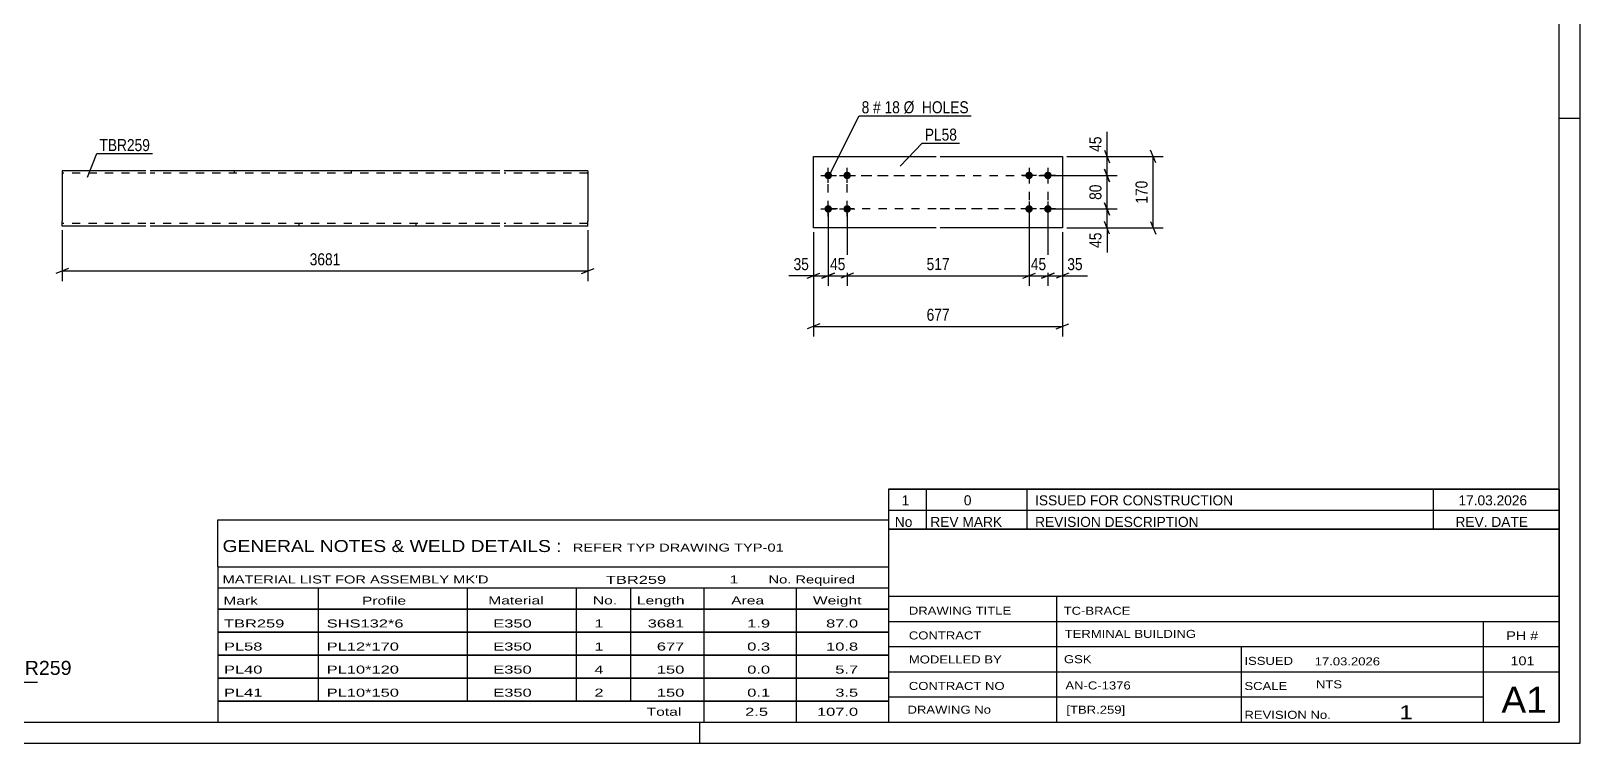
# Model space of a CAD drawing. Header units: millimetres. Extents: x 0 to 594, y 0 to 420.
# Drawn here: x 224.5 to 594, y 0 to 169.8 of the extents above; entities that cross this region are included whole.
import ezdxf

# ---------------------------------------------------------------- set-up
doc = ezdxf.new("R2010")
doc.units = ezdxf.units.MM
doc.linetypes.add('DXK_LINE_DOT2', pattern=[3.9198, 1.9599, -1.9599])
doc.styles.add('Arial', font='ARIAL.TTF', dxfattribs={"height": 0.2})
doc.styles.add('Arial Narrow', font='ARIALN.TTF', dxfattribs={"height": 0.2})

# ---------------------------------------------------------------- blocks, each defined once
blk = doc.blocks.new('Unknown-581559702-1128')
at = {"color": 5, "linetype": 'Continuous'}
for p, q in [((594, 0), (594, 420)), ((589, 5), (589, 415)), ((594, 149), (589, 149)), ((5, 5), (589, 5)), ((384, 0), (384, 5)), ((0, 0), (594, 0))]:
    blk.add_line(p, q, dxfattribs=at)
blk = doc.blocks.new('Bolt-581559702-4139 - 4136')
at = {"linetype": 'Continuous'}
for points in [[(414.66, 136.29, -1), (414.66, 134.49, -1)], [(419.16, 136.29, -1), (419.16, 134.49, -1)], [(414.66, 128.29, -1), (414.66, 126.49, -1)], [(419.16, 128.29, -1), (419.16, 126.49, -1)]]:
    blk.add_hatch(color=1, dxfattribs=at).paths.add_polyline_path(points)
at = {"color": 1, "linetype": 'Continuous'}
for p, q in [((414.66, 133.59), (414.66, 137.19)), ((419.16, 133.59), (419.16, 137.19)), ((412.86, 135.39), (416.46, 135.39)), ((417.36, 135.39), (420.96, 135.39)), ((412.86, 127.39), (416.46, 127.39)), ((414.66, 125.59), (414.66, 129.19)), ((417.36, 127.39), (420.96, 127.39)), ((419.16, 125.59), (419.16, 129.19))]:
    blk.add_line(p, q, dxfattribs=at)
blk = doc.blocks.new('Part-581559702-4137 - 4136')
at = {"color": 2, "linetype": 'Continuous'}
for p, q in [((411.16, 139.89), (440.36, 139.89)), ((411.16, 122.89), (411.16, 139.89)), ((441.36, 139.89), (470.56, 139.89)), ((470.56, 139.89), (470.56, 122.89)), ((440.36, 122.89), (411.16, 122.89)), ((470.56, 122.89), (441.36, 122.89))]:
    blk.add_line(p, q, dxfattribs=at)
blk = doc.blocks.new('Bolt-581559702-4138 - 4136')
at = {"linetype": 'Continuous'}
for points in [[(462.56, 134.49, -1), (462.56, 136.29, -1)], [(467.06, 134.49, -1), (467.06, 136.29, -1)], [(462.56, 126.49, -1), (462.56, 128.29, -1)], [(467.06, 126.49, -1), (467.06, 128.29, -1)]]:
    blk.add_hatch(color=1, dxfattribs=at).paths.add_polyline_path(points)
at = {"color": 1, "linetype": 'Continuous'}
for p, q in [((462.56, 137.19), (462.56, 133.59)), ((467.06, 137.19), (467.06, 133.59)), ((464.36, 135.39), (460.76, 135.39)), ((468.86, 135.39), (465.26, 135.39)), ((464.36, 127.39), (460.76, 127.39)), ((462.56, 129.19), (462.56, 125.59)), ((468.86, 127.39), (465.26, 127.39)), ((467.06, 129.19), (467.06, 125.59))]:
    blk.add_line(p, q, dxfattribs=at)
blk = doc.blocks.new('Part-581559702-1241 - 1223')
at = {"color": 2, "linetype": 'Continuous'}
for p, q in [((251.89, 136.5), (231.89, 136.5)), ((231.89, 136.5), (231.89, 124.5)), ((336.31, 136.5), (252.89, 136.5)), ((357.31, 136.5), (337.31, 136.5)), ((357.31, 136.5), (357.31, 124.5)), ((231.89, 123.65), (231.89, 124.5)), ((231.89, 123.39), (231.89, 123.65)), ((231.89, 123.3), (231.89, 123.39)), ((251.89, 123.3), (231.89, 123.3)), ((336.31, 123.3), (252.89, 123.3)), ((357.31, 123.3), (337.31, 123.3)), ((357.31, 123.3), (357.31, 124.5))]:
    blk.add_line(p, q, dxfattribs=at)
at = {"color": 7, "linetype": 'DXK_LINE_DOT2'}
for p, q in [((251.89, 135.9), (231.89, 135.9)), ((336.31, 135.9), (252.89, 135.9)), ((272.89, 136.5), (272.89, 135.9)), ((300.8, 136.5), (300.8, 135.9)), ((357.31, 135.9), (337.31, 135.9)), ((357.31, 135.9), (357.31, 135.85)), ((357.31, 135.85), (357.31, 135.9)), ((357.31, 135.76), (357.31, 135.85)), ((357.31, 135.85), (357.31, 135.76)), ((231.89, 124.04), (231.89, 124.5)), ((231.89, 123.65), (231.89, 124.27)), ((231.89, 123.9), (231.89, 123.94)), ((231.89, 123.9), (231.89, 123.94)), ((251.89, 123.9), (231.89, 123.9)), ((231.89, 123.3), (231.89, 123.3)), ((336.31, 123.9), (252.89, 123.9)), ((288.41, 123.3), (288.41, 123.9)), ((316.31, 123.3), (316.31, 123.9)), ((357.31, 123.9), (337.31, 123.9)), ((357.31, 123.94), (357.31, 124.27)), ((357.31, 123.9), (357.31, 123.94))]:
    blk.add_line(p, q, dxfattribs=at)
blk = doc.blocks.new('Rectangle-581559702-4344 - 4136')
at = {"color": 1, "linetype": 'DXK_LINE_DOT2'}
for p, q in [((414.66, 135.39), (440.36, 135.39)), ((414.66, 127.39), (414.66, 135.39)), ((441.36, 135.39), (467.06, 135.39)), ((467.06, 135.39), (467.06, 127.39)), ((440.36, 127.39), (414.66, 127.39)), ((467.06, 127.39), (441.36, 127.39))]:
    blk.add_line(p, q, dxfattribs=at)
blk = doc.blocks.new('Rectangle-581559702-4354 - 4136')
at = {"color": 1, "linetype": 'DXK_LINE_DOT2'}
for p, q in [((419.16, 135.39), (440.36, 135.39)), ((419.16, 127.39), (419.16, 135.39)), ((441.36, 135.39), (462.56, 135.39)), ((462.56, 135.39), (462.56, 127.39)), ((440.36, 127.39), (419.16, 127.39)), ((462.56, 127.39), (441.36, 127.39))]:
    blk.add_line(p, q, dxfattribs=at)
blk = doc.blocks.new('StraightDimension-581559702-4144 - 4136')
at = {"color": 7, "linetype": 'Continuous'}
for p, q in [((467.06, 126.39), (467.06, 109.05)), ((470.56, 121.89), (470.56, 109.05)), ((465.56, 110.85), (468.56, 112.05)), ((467.06, 111.45), (470.56, 111.45)), ((472.06, 112.05), (469.06, 110.85))]:
    blk.add_line(p, q, dxfattribs=at)
at = {"color": 0}
blk.add_wipeout([(475.94, 112.2), (475.94, 116.4), (471.09, 116.4), (471.09, 112.2)], dxfattribs=at)
at = {"color": 7, "linetype": 'Continuous'}
blk.add_line((470.56, 111.45), (476.47, 111.45), dxfattribs=at)
blk.add_line((470.56, 111.45), (476.47, 111.45), dxfattribs=at)
at = {"color": 3, "style": 'Arial Narrow'}
blk.add_text('35', height=2.863, dxfattribs=at).set_placement((471.69, 112.8))
blk = doc.blocks.new('StraightDimension-581559702-4145 - 4136')
at = {"color": 7, "linetype": 'Continuous'}
for p, q in [((462.56, 126.39), (462.56, 109.05)), ((467.06, 126.39), (467.06, 109.05)), ((461.06, 110.85), (464.06, 112.05)), ((462.56, 111.45), (467.06, 111.45)), ((468.56, 112.05), (465.56, 110.85))]:
    blk.add_line(p, q, dxfattribs=at)
at = {"color": 0}
blk.add_wipeout([(467.24, 112.2), (467.24, 116.4), (462.39, 116.4), (462.39, 112.2)], dxfattribs=at)
at = {"color": 3, "style": 'Arial Narrow'}
blk.add_text('45', height=2.863, dxfattribs=at).set_placement((462.99, 112.8))
blk = doc.blocks.new('StraightDimension-581559702-4146 - 4136')
at = {"color": 7, "linetype": 'Continuous'}
for p, q in [((419.16, 126.39), (419.16, 109.05)), ((462.56, 126.39), (462.56, 109.05)), ((420.66, 112.05), (417.66, 110.85)), ((419.16, 111.45), (462.56, 111.45)), ((461.06, 110.85), (464.06, 112.05))]:
    blk.add_line(p, q, dxfattribs=at)
at = {"color": 0}
blk.add_wipeout([(444.21, 112.2), (444.21, 116.4), (437.52, 116.4), (437.52, 112.2)], dxfattribs=at)
at = {"color": 3, "style": 'Arial Narrow'}
blk.add_text('517', height=2.863, dxfattribs=at).set_placement((438.12, 112.8))
blk = doc.blocks.new('StraightDimension-581559702-4147 - 4136')
at = {"color": 7, "linetype": 'Continuous'}
for p, q in [((414.66, 126.39), (414.66, 109.05)), ((419.16, 126.39), (419.16, 109.05)), ((413.16, 110.85), (416.16, 112.05)), ((414.66, 111.45), (419.16, 111.45)), ((420.66, 112.05), (417.66, 110.85))]:
    blk.add_line(p, q, dxfattribs=at)
at = {"color": 0}
blk.add_wipeout([(419.34, 112.2), (419.34, 116.4), (414.49, 116.4), (414.49, 112.2)], dxfattribs=at)
at = {"color": 3, "style": 'Arial Narrow'}
blk.add_text('45', height=2.863, dxfattribs=at).set_placement((415.09, 112.8))
blk = doc.blocks.new('StraightDimension-581559702-4148 - 4136')
at = {"color": 7, "linetype": 'Continuous'}
for p, q in [((414.66, 126.39), (414.66, 109.05)), ((411.16, 121.89), (411.16, 109.05)), ((409.66, 110.85), (412.66, 112.05)), ((411.16, 111.45), (414.66, 111.45)), ((416.16, 112.05), (413.16, 110.85))]:
    blk.add_line(p, q, dxfattribs=at)
at = {"color": 0}
blk.add_wipeout([(410.64, 112.2), (410.64, 116.4), (405.78, 116.4), (405.78, 112.2)], dxfattribs=at)
at = {"color": 7, "linetype": 'Continuous'}
blk.add_line((411.16, 111.45), (405.26, 111.45), dxfattribs=at)
blk.add_line((411.16, 111.45), (405.26, 111.45), dxfattribs=at)
at = {"color": 3, "style": 'Arial Narrow'}
blk.add_text('35', height=2.863, dxfattribs=at).set_placement((406.38, 112.8))
blk = doc.blocks.new('StraightDimension-581559702-4164 - 4136')
at = {"color": 7, "linetype": 'Continuous'}
for p, q in [((411.16, 121.89), (411.16, 96.98)), ((470.56, 121.89), (470.56, 96.98)), ((412.66, 99.98), (409.66, 98.78)), ((469.06, 98.78), (472.06, 99.98)), ((411.16, 99.38), (470.56, 99.38))]:
    blk.add_line(p, q, dxfattribs=at)
at = {"color": 0}
blk.add_wipeout([(444.21, 100.13), (444.21, 104.33), (437.52, 104.33), (437.52, 100.13)], dxfattribs=at)
at = {"color": 3, "style": 'Arial Narrow'}
blk.add_text('677', height=2.863, dxfattribs=at).set_placement((438.12, 100.73))
blk = doc.blocks.new('StraightDimension-581559702-4184 - 4136')
at = {"color": 7, "linetype": 'Continuous'}
for p, q in [((492.77, 138.39), (491.57, 141.39)), ((471.56, 139.89), (494.57, 139.89)), ((492.17, 122.89), (492.17, 139.89)), ((471.56, 122.89), (494.57, 122.89)), ((491.57, 124.39), (492.77, 121.39))]:
    blk.add_line(p, q, dxfattribs=at)
at = {"color": 0}
blk.add_wipeout([(491.42, 134.73), (487.22, 134.73), (487.22, 128.05), (491.42, 128.05)], dxfattribs=at)
at = {"color": 3, "style": 'Arial Narrow'}
blk.add_text('170', height=2.863, rotation=90.0002, dxfattribs=at).set_placement((490.82, 128.65))
blk = doc.blocks.new('StraightDimension-581559702-4322 - 4136')
at = {"color": 7, "linetype": 'Continuous'}
for p, q in [((480.58, 141.39), (481.78, 138.39)), ((471.56, 139.89), (483.58, 139.89)), ((481.78, 133.89), (480.58, 136.89)), ((481.18, 135.39), (481.18, 139.89)), ((468.06, 135.39), (483.58, 135.39))]:
    blk.add_line(p, q, dxfattribs=at)
at = {"color": 0}
blk.add_wipeout([(480.43, 145.27), (476.23, 145.27), (476.23, 140.42), (480.43, 140.42)], dxfattribs=at)
at = {"color": 7, "linetype": 'Continuous'}
blk.add_line((481.18, 139.89), (481.18, 145.8), dxfattribs=at)
blk.add_line((481.18, 139.89), (481.18, 145.8), dxfattribs=at)
at = {"color": 3, "style": 'Arial Narrow'}
blk.add_text('45', height=2.863, rotation=90.0002, dxfattribs=at).set_placement((479.83, 141.02))
blk = doc.blocks.new('StraightDimension-581559702-4323 - 4136')
at = {"color": 7, "linetype": 'Continuous'}
for p, q in [((480.58, 136.89), (481.78, 133.89)), ((468.06, 135.39), (483.58, 135.39)), ((481.18, 127.39), (481.18, 135.39)), ((468.06, 127.39), (483.58, 127.39)), ((481.78, 125.89), (480.58, 128.89))]:
    blk.add_line(p, q, dxfattribs=at)
at = {"color": 0}
blk.add_wipeout([(480.43, 133.82), (476.23, 133.82), (476.23, 128.96), (480.43, 128.96)], dxfattribs=at)
at = {"color": 3, "style": 'Arial Narrow'}
blk.add_text('80', height=2.863, rotation=90.0002, dxfattribs=at).set_placement((479.83, 129.56))
blk = doc.blocks.new('StraightDimension-581559702-4324 - 4136')
at = {"color": 7, "linetype": 'Continuous'}
for p, q in [((468.06, 127.39), (483.58, 127.39)), ((480.58, 128.89), (481.78, 125.89)), ((481.18, 122.89), (481.18, 127.39)), ((471.56, 122.89), (483.58, 122.89)), ((481.78, 121.39), (480.58, 124.39))]:
    blk.add_line(p, q, dxfattribs=at)
at = {"color": 0}
blk.add_wipeout([(480.43, 122.37), (476.23, 122.37), (476.23, 117.51), (480.43, 117.51)], dxfattribs=at)
at = {"color": 7, "linetype": 'Continuous'}
blk.add_line((481.18, 122.89), (481.18, 116.99), dxfattribs=at)
blk.add_line((481.18, 122.89), (481.18, 116.99), dxfattribs=at)
at = {"color": 3, "style": 'Arial Narrow'}
blk.add_text('45', height=2.863, rotation=90.0002, dxfattribs=at).set_placement((479.83, 118.11))
blk = doc.blocks.new('StraightDimension-581559702-1324 - 1223')
at = {"color": 7, "linetype": 'Continuous'}
for p, q in [((231.89, 122.3), (231.89, 110.2)), ((357.31, 122.3), (357.31, 110.2)), ((233.39, 113.2), (230.39, 112)), ((231.89, 112.6), (357.31, 112.6)), ((355.81, 112), (358.81, 113.2))]:
    blk.add_line(p, q, dxfattribs=at)
at = {"color": 0}
blk.add_wipeout([(298.86, 113.35), (298.86, 117.55), (290.35, 117.55), (290.35, 113.35)], dxfattribs=at)
at = {"color": 3, "style": 'Arial Narrow'}
blk.add_text('3681', height=2.863, dxfattribs=at).set_placement((290.95, 113.95))
blk = doc.blocks.new('Unknown-581559702-4452')
at = {"color": 7, "linetype": 'Continuous'}
for p, q in [((429, 51.05), (429, 5)), ((429, 51.05), (589, 51.05)), ((589, 51), (589, 5)), ((429, 35), (589, 35)), ((469.14, 35), (469.14, 5)), ((429, 29), (589, 29)), ((571, 5.05), (571, 29.05)), ((429, 23), (589, 23)), ((513.14, 23), (513.14, 5)), ((429, 17), (589, 17)), ((429, 11), (571, 11)), ((429, 5), (589, 5))]:
    blk.add_line(p, q, dxfattribs=at)
at = {"color": 7, "style": 'Arial Narrow'}
for s, height, width, p in [('DRAWING TITLE', 1.9089, 1.425378, (433.88, 30.61)), ('TC-BRACE', 1.909, 1.425378, (470.81, 30.59)), ('CONTRACT', 1.909, 1.425378, (433.88, 24.71)), ('TERMINAL BUILDING', 1.9089, 1.425378, (471.06, 25.07)), ('MODELLED BY', 1.9089, 1.425378, (433.88, 18.98)), ('GSK', 1.909, 1.425378, (470.88, 19.04)), ('ISSUED', 1.909, 1.425378, (513.94, 18.64)), ('17.03.2026', 1.909, 1.425378, (530.69, 18.52)), ('CONTRACT NO', 1.9089, 1.425378, (433.88, 12.66)), ('AN-C-1376', 1.909, 1.425378, (471.23, 12.78)), ('SCALE', 1.909, 1.425378, (513.94, 12.65)), ('A1', 6.204, 1.25, (575.24, 7.2)), ('DRAWING No', 1.909, 1.425378, (433.56, 7)), ('[TBR.259]', 1.909, 1.425378, (471.46, 6.99)), ('REVISION No.', 1.9089, 1.425378, (513.94, 5.77)), ('1', 3.34, 1.5, (550.91, 5.68))]:
    blk.add_text(s, height=height, dxfattribs=dict(at, width=width)).set_placement(p)
at = {"color": 7, "linetype": 'Continuous', "style": 'Arial Narrow'}
for s, height, width, p in [('PH #', 2.1, 1.42538, (576.4, 24.55)), ('101', 2.1, 1.42538, (577.41, 18.55)), ('NTS', 1.909, 1.425378, (531, 13.05))]:
    blk.add_text(s, height=height, dxfattribs=dict(at, width=width)).set_placement(p)
blk = doc.blocks.new('Unknown-581559702-4453')
at = {"color": 7, "linetype": 'Continuous'}
for p, q in [((429, 60.55), (589, 60.55)), ((589, 60.55), (429, 60.55)), ((429, 60.55), (429, 55.55)), ((438, 60.55), (438, 55.55)), ((462, 60.55), (462, 55.55)), ((559, 60.55), (559, 55.55)), ((589, 60.55), (589, 55.55)), ((429, 55.55), (589, 55.55)), ((429, 55.55), (429, 51.05)), ((429, 55.55), (589, 55.55)), ((438, 55.55), (438, 51.05)), ((462, 55.55), (462, 51.05)), ((559, 55.55), (559, 51.05)), ((589, 55.55), (589, 51.05)), ((589, 51.05), (429, 51.05))]:
    blk.add_line(p, q, dxfattribs=at)
at = {"color": 7, "linetype": 'Continuous', "style": 'Arial Narrow'}
for s, height, width, p in [('1', 2.39, 1.196471, (432.16, 56.7)), ('0', 2.39, 1.196471, (447, 56.7)), ('ISSUED FOR CONSTRUCTION', 2.3861, 1.196471, (464, 56.7)), ('17.03.2026', 2.386, 1.196471, (565, 56.7)), ('No', 2.386, 1.2, (430.54, 51.55)), ('REV MARK', 2.386, 1.2, (439, 51.55)), ('REVISION DESCRIPTION', 2.3861, 1.2, (464, 51.55)), ('REV. DATE', 2.386, 1.2, (564.28, 51.55))]:
    blk.add_text(s, height=height, dxfattribs=dict(at, width=width)).set_placement(p)
blk = doc.blocks.new('Unknown-581559702-4454')
at = {"color": 7, "linetype": 'Continuous'}
for p, q in [((269, 53.25), (429, 53.25)), ((269, 42), (269, 53.25)), ((429, 53.25), (429, 42)), ((269, 42), (429, 42)), ((269, 42), (269, 37)), ((429, 42), (429, 37)), ((269, 37), (429, 37)), ((269, 37), (269, 32)), ((293, 37), (293, 32)), ((328.5, 37), (328.5, 32)), ((354.5, 37), (354.5, 32)), ((367.5, 37), (367.5, 32)), ((385, 37), (385, 32)), ((407, 37), (407, 32)), ((429, 37), (429, 32)), ((269, 32), (429, 32)), ((269, 31.95), (269, 26.55)), ((269, 31.95), (429, 31.95)), ((293, 32), (293, 26.5)), ((328.5, 32), (328.5, 26.5)), ((354.5, 32), (354.5, 26.5)), ((367.5, 32), (367.5, 26.5)), ((385, 32), (385, 26.5)), ((407, 32), (407, 26.5)), ((429, 31.95), (429, 26.55)), ((269, 26.55), (429, 26.55)), ((269, 26.45), (269, 21.05)), ((269, 26.45), (429, 26.45)), ((293, 26.5), (293, 21)), ((328.5, 26.5), (328.5, 21)), ((354.5, 26.5), (354.5, 21)), ((367.5, 26.5), (367.5, 21)), ((385, 26.5), (385, 21)), ((407, 26.5), (407, 21)), ((429, 26.45), (429, 21.05)), ((269, 21.05), (429, 21.05)), ((269, 20.95), (269, 15.55)), ((269, 20.95), (429, 20.95)), ((293, 21), (293, 15.5)), ((328.5, 21), (328.5, 15.5)), ((354.5, 21), (354.5, 15.5)), ((367.5, 21), (367.5, 15.5)), ((385, 21), (385, 15.5)), ((407, 21), (407, 15.5)), ((429, 20.95), (429, 15.55)), ((269, 15.55), (429, 15.55)), ((269, 15.45), (269, 10.05)), ((269, 15.45), (429, 15.45)), ((293, 15.5), (293, 10)), ((328.5, 15.5), (328.5, 10)), ((354.5, 15.5), (354.5, 10)), ((367.5, 15.5), (367.5, 10)), ((385, 15.5), (385, 10)), ((407, 15.5), (407, 10)), ((429, 15.45), (429, 10.05)), ((269, 10.05), (429, 10.05)), ((269, 10), (429, 10)), ((269, 10), (269, 5)), ((385, 10), (385, 5)), ((407, 10), (407, 5)), ((429, 10), (429, 5)), ((269, 5), (429, 5))]:
    blk.add_line(p, q, dxfattribs=at)
at = {"color": 7, "style": 'Arial Narrow'}
for s, height, width, p in [('GENERAL NOTES & WELD DETAILS :', 2.8633, 1.4, (270.15, 45.56)), ('REFER TYP DRAWING TYP-01', 1.9089, 1.6, (353.7, 45.66)), ("MATERIAL LIST FOR ASSEMBLY MK'D", 1.9089, 1.6, (270.15, 38.06)), ('TBR259', 1.909, 1.794707, (361.59, 37.97)), ('1', 1.91, 1.794707, (391.08, 38.06)), ('No. Required', 1.9089, 1.6, (400.41, 38.06)), ('Mark', 1.909, 1.7, (270.34, 33)), ('Profile', 1.909, 1.7, (303.41, 33)), ('Material', 1.909, 1.7, (333.54, 33.06)), ('No.', 1.909, 1.7, (358.5, 33.06)), ('Length', 1.909, 1.7, (369, 33.06)), ('Area', 1.909, 1.7, (391.5, 33.06)), ('Weight', 1.909, 1.7, (411, 33.06))]:
    blk.add_text(s, height=height, dxfattribs=dict(at, width=width)).set_placement(p)
at = {"color": 7, "linetype": 'Continuous', "style": 'Arial Narrow'}
for s, height, width, p in [('TBR259', 1.909, 1.794707, (270.5, 27.56)), ('SHS132*6', 1.909, 1.794707, (295, 27.56)), ('E350', 1.909, 1.794707, (334.74, 27.56)), ('1', 1.91, 1.794707, (358.86, 27.56)), ('3681', 1.909, 1.794707, (371.58, 27.56)), ('1.9', 1.909, 1.794707, (395.32, 27.56)), ('87.0', 1.909, 1.794707, (414.14, 27.56)), ('PL58', 1.909, 1.794707, (270.5, 22.06)), ('PL12*170', 1.909, 1.794707, (295, 22.06)), ('E350', 1.909, 1.794707, (334.74, 22.06)), ('1', 1.91, 1.794707, (358.86, 22.06)), ('677', 1.909, 1.794707, (373.77, 22.06)), ('0.3', 1.909, 1.794707, (395.32, 22.06)), ('10.8', 1.909, 1.794707, (414.14, 22.06)), ('PL40', 1.909, 1.794707, (270.5, 16.56)), ('PL10*120', 1.909, 1.794707, (295, 16.56)), ('E350', 1.909, 1.794707, (334.74, 16.56)), ('150', 1.909, 1.794707, (373.77, 16.56)), ('0.0', 1.909, 1.794707, (395.32, 16.56)), ('4', 1.91, 1.794707, (358.86, 16.56)), ('5.7', 1.909, 1.794707, (416.33, 16.56)), ('PL41', 1.909, 1.794707, (270.5, 11.06)), ('PL10*150', 1.909, 1.794707, (295, 11.06)), ('E350', 1.909, 1.794707, (334.74, 11.06)), ('2', 1.91, 1.794707, (358.86, 11.06)), ('150', 1.909, 1.794707, (373.77, 11.06)), ('0.1', 1.909, 1.794707, (395.32, 11.06)), ('3.5', 1.909, 1.794707, (416.33, 11.06)), ('Total', 1.909, 1.7, (371.33, 6.5)), ('2.5', 1.909, 1.794707, (394.83, 6.5)), ('107.0', 1.909, 1.794707, (411.96, 6.5))]:
    blk.add_text(s, height=height, dxfattribs=dict(at, width=width)).set_placement(p)
blk = doc.blocks.new('Unknown-581559702-4455')
at = {"color": 7, "linetype": 'Continuous'}
blk.add_line((156, 14.5), (226, 14.5), dxfattribs=at)
at = {"color": 7, "style": 'Arial'}
blk.add_text('ONE-TCH-BRACE MARKED AS TBR259', height=3.3428, dxfattribs=at).set_placement((147.99, 16.25))
blk = doc.blocks.new('Mark-581559702-4187 - 4136')
at = {"color": 0}
blk.add_wipeout([(445.37, 143.69), (445.37, 146.69), (437.69, 146.69), (437.69, 143.69)], dxfattribs=at)
blk.add_wipeout([(445.37, 143.69), (445.37, 146.69), (437.69, 146.69), (437.69, 143.69)], dxfattribs=at)
at = {"color": 30, "linetype": 'Continuous'}
for p, q in [((431.82, 137.64), (437.09, 143.09)), ((437.09, 143.09), (445.97, 143.09))]:
    blk.add_line(p, q, dxfattribs=at)
at = {"color": 3, "style": 'Arial Narrow'}
blk.add_text('PL58', height=2.863, dxfattribs=at).set_placement((437.69, 143.69))
blk = doc.blocks.new('MarkSet-581559702-4264 - 4136')
at = {"color": 0}
blk.add_wipeout([(424.45, 150.22), (424.45, 153.22), (422.63, 153.22), (422.63, 150.22)], dxfattribs=at)
blk.add_wipeout([(424.45, 150.22), (424.45, 153.22), (422.63, 153.22), (422.63, 150.22)], dxfattribs=at)
at = {"color": 7, "linetype": 'Continuous'}
blk.add_line((414.81, 135.19), (422.03, 149.62), dxfattribs=at)
at = {"color": 0}
blk.add_wipeout([(427.18, 150.22), (427.18, 153.22), (425.35, 153.22), (425.35, 150.22)], dxfattribs=at)
blk.add_wipeout([(427.18, 150.22), (427.18, 153.22), (425.35, 153.22), (425.35, 150.22)], dxfattribs=at)
at = {"color": 3, "style": 'Arial Narrow'}
blk.add_text('8', height=2.86, dxfattribs=at).set_placement((422.63, 150.22))
at = {"color": 0}
blk.add_wipeout([(431.74, 150.22), (431.74, 153.22), (428.08, 153.22), (428.08, 150.22)], dxfattribs=at)
blk.add_wipeout([(431.74, 150.22), (431.74, 153.22), (428.08, 153.22), (428.08, 150.22)], dxfattribs=at)
at = {"color": 3, "style": 'Arial Narrow'}
blk.add_text('#', height=2.86, dxfattribs=at).set_placement((425.35, 150.22))
at = {"color": 0}
blk.add_wipeout([(448.17, 150.22), (448.17, 153.22), (432.64, 153.22), (432.64, 150.22)], dxfattribs=at)
blk.add_wipeout([(448.17, 150.22), (448.17, 153.22), (432.64, 153.22), (432.64, 150.22)], dxfattribs=at)
at = {"color": 7, "linetype": 'Continuous'}
blk.add_line((422.03, 149.62), (448.77, 149.62), dxfattribs=at)
at = {"color": 3, "style": 'Arial Narrow'}
for s, p in [('18', (428.08, 150.22)), ('Ø  HOLES', (432.64, 150.22))]:
    blk.add_text(s, height=2.863, dxfattribs=at).set_placement(p)
blk = doc.blocks.new('Mark-581559702-1236 - 1223')
at = {"color": 0}
blk.add_wipeout([(252.84, 141.2), (252.84, 144.2), (240.79, 144.2), (240.79, 141.2)], dxfattribs=at)
blk.add_wipeout([(252.84, 141.2), (252.84, 144.2), (240.79, 144.2), (240.79, 141.2)], dxfattribs=at)
at = {"color": 30, "linetype": 'Continuous'}
for p, q in [((237.96, 134.95), (240.19, 140.6)), ((240.19, 140.6), (253.44, 140.6))]:
    blk.add_line(p, q, dxfattribs=at)
at = {"color": 3, "style": 'Arial Narrow'}
blk.add_text('TBR259', height=2.863, dxfattribs=at).set_placement((240.79, 141.2))

msp = doc.modelspace()

# ---------------------------------------------------------------- block references
for name in ['Unknown-581559702-1128', 'Part-581559702-4137 - 4136', 'Bolt-581559702-4139 - 4136', 'Bolt-581559702-4138 - 4136', 'Part-581559702-1241 - 1223', 'Rectangle-581559702-4344 - 4136', 'Rectangle-581559702-4354 - 4136', 'Unknown-581559702-4453', 'Unknown-581559702-4454', 'Unknown-581559702-4452', 'Unknown-581559702-4455']:
    msp.add_blockref(name, (0, 0))

# ---------------------------------------------------------------- next in the draw order: block references
for name in ['Mark-581559702-1236 - 1223', 'Mark-581559702-4187 - 4136', 'StraightDimension-581559702-4144 - 4136', 'StraightDimension-581559702-1324 - 1223']:
    msp.add_blockref(name, (0, 0))

# ---------------------------------------------------------------- next in the draw order: block references
for name in ['MarkSet-581559702-4264 - 4136', 'StraightDimension-581559702-4145 - 4136']:
    msp.add_blockref(name, (0, 0))

# ---------------------------------------------------------------- next in the draw order: block references
msp.add_blockref('StraightDimension-581559702-4146 - 4136', (0, 0))

# ---------------------------------------------------------------- next in the draw order: block references
msp.add_blockref('StraightDimension-581559702-4147 - 4136', (0, 0))

# ---------------------------------------------------------------- next in the draw order: block references
msp.add_blockref('StraightDimension-581559702-4148 - 4136', (0, 0))

# ---------------------------------------------------------------- next in the draw order: block references
msp.add_blockref('StraightDimension-581559702-4164 - 4136', (0, 0))

# ---------------------------------------------------------------- next in the draw order: block references
msp.add_blockref('StraightDimension-581559702-4184 - 4136', (0, 0))

# ---------------------------------------------------------------- next in the draw order: block references
msp.add_blockref('StraightDimension-581559702-4322 - 4136', (0, 0))

# ---------------------------------------------------------------- next in the draw order: block references
msp.add_blockref('StraightDimension-581559702-4323 - 4136', (0, 0))

# ---------------------------------------------------------------- next in the draw order: block references
msp.add_blockref('StraightDimension-581559702-4324 - 4136', (0, 0))

doc.saveas('drawing.dxf')
